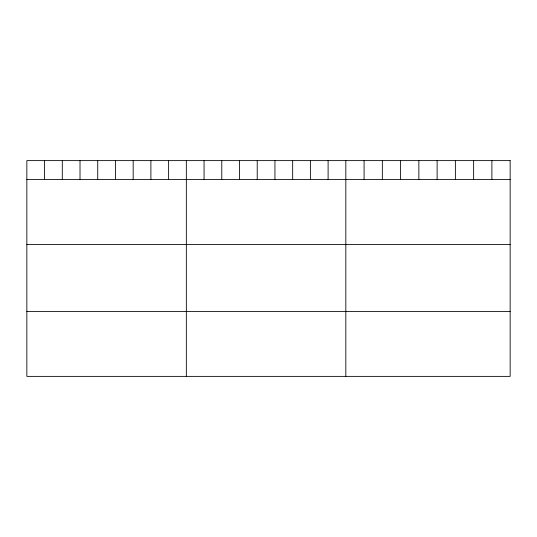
<?xml version="1.0" encoding="UTF-8"?>
<svg xmlns="http://www.w3.org/2000/svg" width="537" height="537" viewBox="0 0 537 537"><rect width="100%" height="100%" fill="white"/><g stroke="black" fill="none" stroke-linecap="round" stroke-linejoin="round"><path stroke-width="0.81" d="M26.85 179.519L510.15 179.519M26.85 244.483L510.15 244.483M26.85 311.413L510.15 311.413M491.892 160.623L491.892 179.519M473.634 160.623L473.634 179.519M455.376 160.623L455.376 179.519M437.118 160.623L437.118 179.519M418.86 160.623L418.86 179.519M400.602 160.623L400.602 179.519M382.344 160.623L382.344 179.519M364.086 160.623L364.086 179.519M345.828 160.623L345.828 376.377M328.107 160.623L328.107 179.519M310.386 160.623L310.386 179.519M292.665 160.623L292.665 179.519M274.944 160.623L274.944 179.519M257.223 160.623L257.223 179.519M239.502 160.623L239.502 179.519M221.781 160.623L221.781 179.519M204.06 160.623L204.06 179.519M186.339 160.623L186.339 376.377M168.618 160.623L168.618 179.519M150.897 160.623L150.897 179.519M133.176 160.623L133.176 179.519M115.455 160.623L115.455 179.519M97.734 160.623L97.734 179.519M80.013 160.623L80.013 179.519M62.292 160.623L62.292 179.519M44.571 160.623L44.571 179.519M510.15 160.623L26.85 160.623L26.85 376.377L510.15 376.377L510.15 160.623"/></g></svg>
